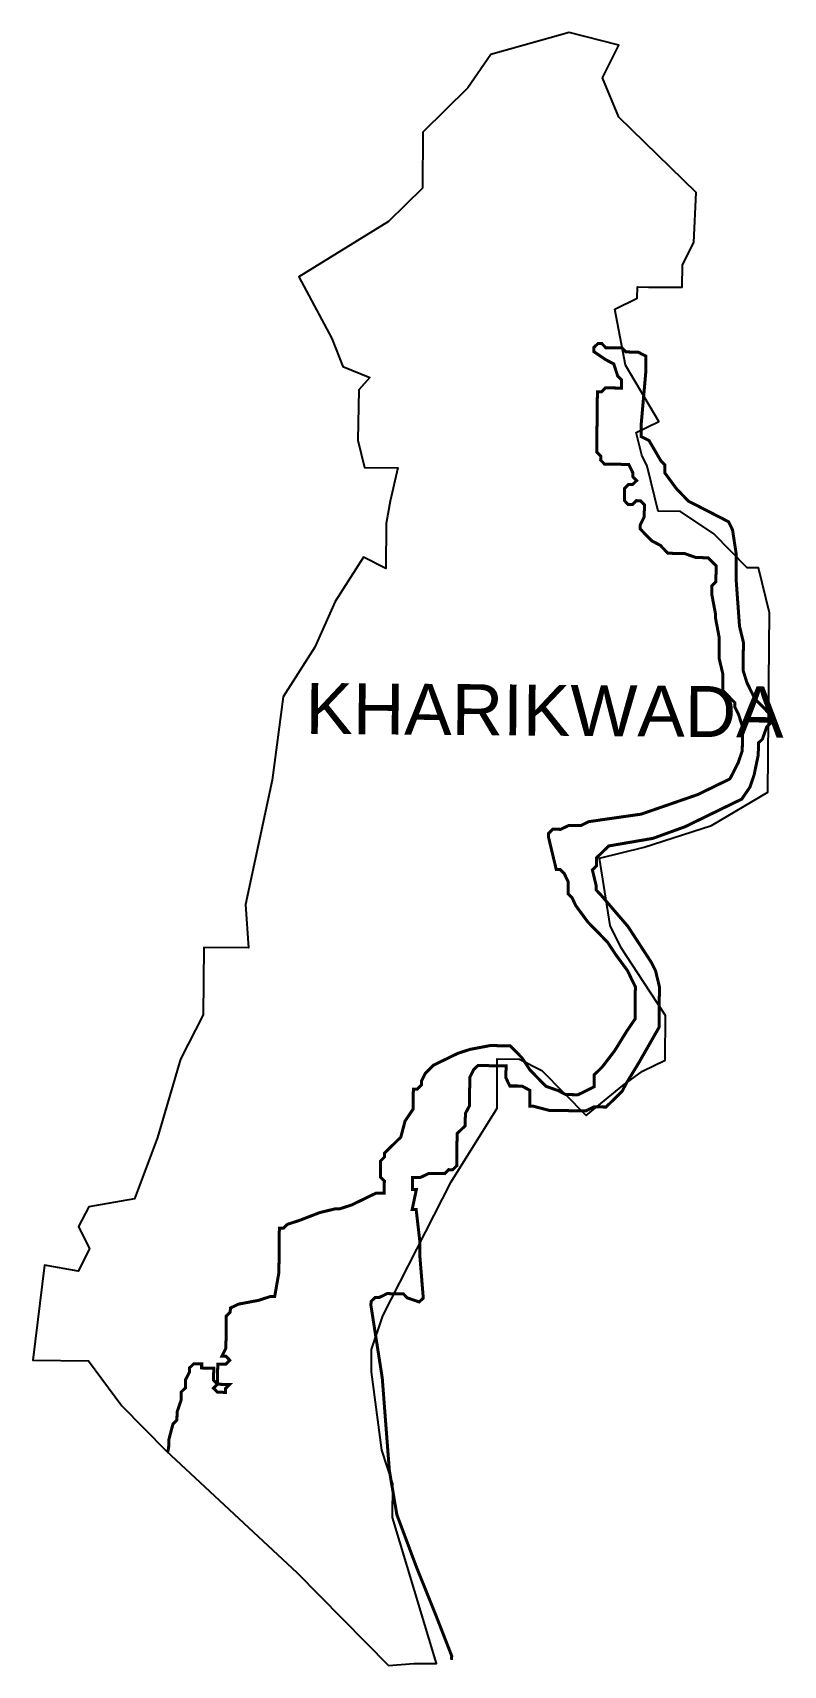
# Model space of a CAD drawing. Header units: metres. Extents: x 281264 to 282014, y 2032899 to 2034531.
import ezdxf

# ---------------------------------------------------------------- set-up
doc = ezdxf.new("R2010")
doc.units = ezdxf.units.M
for name, color, linetype in [('HIGH TIDE LINE', 6, 'Continuous'), ('village', 3, 'Continuous'), ('VILLAGE NAME', 250, 'Continuous')]:
    doc.layers.add(name, color=color, linetype=linetype)
doc.styles.get("Standard").update_dxf_attribs({"font": 'calibri.ttf'})

msp = doc.modelspace()

# ---------------------------------------------------------------- linework, layer by layer
at = {"layer": 'HIGH TIDE LINE', "lineweight": 0}
msp.add_lwpolyline([(281682.4, 2032904.5, 3.01, 3.01, 0), (281682.5, 2032908.5, 3.01, 3.01, 0), (281666.8, 2032948.8, 3.01, 3.01, 0), (281647.3, 2032997.2, 3.01, 3.01, 0), (281627.7, 2033049.6, 3.01, 3.01, 0), (281620.2, 2033093.8, 3.01, 3.01, 0), (281613.1, 2033186.2, 3.01, 3.01, 0), (281601.8, 2033258.6, 3.01, 3.01, 0), (281601.9, 2033262.7, 3.01, 3.01, 0), (281605.9, 2033266.6, 3.01, 3.01, 0), (281609.9, 2033266.6, 3.01, 3.01, 0), (281618, 2033270.5, 3.01, 3.01, 0), (281626, 2033270.4, 3.01, 3.01, 0), (281634.1, 2033270.4, 3.01, 3.01, 0), (281638, 2033266.3, 3.01, 3.01, 0), (281650, 2033262.2, 3.01, 3.01, 0), (281654.1, 2033266.1, 3.01, 3.01, 0), (281650.5, 2033310.3, 3.01, 3.01, 0), (281650.6, 2033318.4, 3.01, 3.01, 0), (281650.7, 2033322.4, 3.01, 3.01, 0), (281647, 2033354.5, 3.01, 3.01, 0), (281643, 2033354.6, 3.01, 3.01, 0), (281647.2, 2033374.6, 3.01, 3.01, 0), (281643.2, 2033374.7, 3.01, 3.01, 0), (281643.3, 2033386.7, 3.01, 3.01, 0), (281647.3, 2033386.7, 3.01, 3.01, 0), (281651.3, 2033386.6, 3.01, 3.01, 0), (281659.4, 2033390.5, 3.01, 3.01, 0), (281663.4, 2033390.5, 3.01, 3.01, 0), (281675.5, 2033390.4, 3.01, 3.01, 0), (281679.5, 2033394.4, 3.01, 3.01, 0), (281683.5, 2033394.3, 3.01, 3.01, 0), (281687.6, 2033398.3, 3.01, 3.01, 0), (281687.6, 2033402.3, 3.01, 3.01, 0), (281687.7, 2033410.3, 3.01, 3.01, 0), (281687.7, 2033414.3, 3.01, 3.01, 0), (281687.8, 2033422.4, 3.01, 3.01, 0), (281687.9, 2033426.4, 3.01, 3.01, 0), (281687.9, 2033430.4, 3.01, 3.01, 0), (281692, 2033434.4, 3.01, 3.01, 0), (281696, 2033438.3, 3.01, 3.01, 0), (281696.2, 2033450.4, 3.01, 3.01, 0), (281700.3, 2033458.4, 3.01, 3.01, 0), (281700.3, 2033462.4, 3.01, 3.01, 0), (281700.4, 2033470.4, 3.01, 3.01, 0), (281700.5, 2033478.5, 3.01, 3.01, 0), (281700.5, 2033486.5, 3.01, 3.01, 0), (281704.6, 2033494.5, 3.01, 3.01, 0), (281708.7, 2033498.4, 3.01, 3.01, 0), (281716.7, 2033498.4, 3.01, 3.01, 0), (281720.7, 2033498.3, 3.01, 3.01, 0), (281728.8, 2033498.2, 3.01, 3.01, 0), (281732.8, 2033498.2, 3.01, 3.01, 0), (281736.8, 2033498.2, 3.01, 3.01, 0), (281736.8, 2033494.1, 3.01, 3.01, 0), (281736.7, 2033490.1, 3.01, 3.01, 0), (281736.7, 2033486.1, 3.01, 3.01, 0), (281740.6, 2033478, 3.01, 3.01, 0), (281748.6, 2033478, 3.01, 3.01, 0), (281752.6, 2033477.9, 3.01, 3.01, 0), (281760.6, 2033473.8, 3.01, 3.01, 0), (281760.6, 2033469.8, 3.01, 3.01, 0), (281760.5, 2033465.8, 3.01, 3.01, 0), (281760.5, 2033461.8, 3.01, 3.01, 0), (281760.5, 2033457.8, 3.01, 3.01, 0), (281764.5, 2033457.7, 3.01, 3.01, 0), (281780.5, 2033453.5, 3.01, 3.01, 0), (281788.5, 2033453.4, 3.01, 3.01, 0), (281796.6, 2033453.4, 3.01, 3.01, 0), (281808.6, 2033453.2, 3.01, 3.01, 0), (281816.6, 2033453.2, 3.01, 3.01, 0), (281824.7, 2033457.1, 3.01, 3.01, 0), (281836.7, 2033457, 3.01, 3.01, 0), (281840.8, 2033460.9, 3.01, 3.01, 0), (281848.9, 2033468.9, 3.01, 3.01, 0), (281853, 2033472.9, 3.01, 3.01, 0), (281857.1, 2033480.8, 3.01, 3.01, 0), (281869.3, 2033500.8, 3.01, 3.01, 0), (281889.8, 2033536.7, 3.01, 3.01, 0), (281889.8, 2033540.7, 3.01, 3.01, 0), (281890, 2033564.8, 3.01, 3.01, 0), (281890.2, 2033576.9, 3.01, 3.01, 0), (281886.3, 2033593, 3.01, 3.01, 0), (281882.4, 2033601, 3.01, 3.01, 0), (281858.7, 2033637.4, 3.01, 3.01, 0), (281830.9, 2033669.8, 3.01, 3.01, 0), (281826.9, 2033673.9, 3.01, 3.01, 0), (281827, 2033677.9, 3.01, 3.01, 0), (281823.1, 2033694, 3.01, 3.01, 0), (281827.2, 2033698, 3.01, 3.01, 0), (281827.3, 2033706, 3.01, 3.01, 0), (281835.4, 2033714, 3.01, 3.01, 0), (281839.5, 2033717.9, 3.01, 3.01, 0), (281883.7, 2033725.5, 3.01, 3.01, 0), (281915.9, 2033737.2, 3.01, 3.01, 0), (281956.3, 2033756.9, 3.01, 3.01, 0), (281972.4, 2033764.7, 3.01, 3.01, 0), (281980.6, 2033776.7, 3.01, 3.01, 0), (281984.7, 2033788.7, 3.01, 3.01, 0), (281988.9, 2033808.7, 3.01, 3.01, 0), (281989, 2033812.7, 3.01, 3.01, 0), (281989.1, 2033820.8, 3.01, 3.01, 0), (281993.1, 2033824.7, 3.01, 3.01, 0), (281997.3, 2033836.7, 3.01, 3.01, 0), (282001.3, 2033840.7, 3.01, 3.01, 0), (282001.4, 2033844.7, 3.01, 3.01, 0), (282001.4, 2033848.7, 3.01, 3.01, 0), (281997.4, 2033852.8, 3.01, 3.01, 0), (281993.5, 2033856.9, 3.01, 3.01, 0), (281985.5, 2033865, 3.01, 3.01, 0), (281981.6, 2033873, 3.01, 3.01, 0), (281977.6, 2033881.1, 3.01, 3.01, 0), (281973.8, 2033893.2, 3.01, 3.01, 0), (281973.9, 2033905.2, 3.01, 3.01, 0), (281974.1, 2033921.3, 3.01, 3.01, 0), (281970.2, 2033937.4, 3.01, 3.01, 0), (281966.7, 2033985.6, 3.01, 3.01, 0), (281966.8, 2033997.7, 3.01, 3.01, 0), (281966.9, 2034009.7, 3.01, 3.01, 0), (281963.2, 2034033.8, 3.01, 3.01, 0), (281959.2, 2034041.9, 3.01, 3.01, 0), (281951.3, 2034046, 3.01, 3.01, 0), (281943.3, 2034050.1, 3.01, 3.01, 0), (281919.3, 2034062.4, 3.01, 3.01, 0), (281915.3, 2034066.5, 3.01, 3.01, 0), (281907.4, 2034074.6, 3.01, 3.01, 0), (281895.5, 2034090.8, 3.01, 3.01, 0), (281895.6, 2034098.8, 3.01, 3.01, 0), (281891.6, 2034102.8, 3.01, 3.01, 0), (281879.8, 2034123, 3.01, 3.01, 0), (281871.8, 2034127.1, 3.01, 3.01, 0), (281871.9, 2034135.2, 3.01, 3.01, 0), (281871.9, 2034139.2, 3.01, 3.01, 0), (281876.5, 2034191.3, 3.01, 3.01, 0), (281876.7, 2034207.4, 3.01, 3.01, 0), (281868.7, 2034211.5, 3.01, 3.01, 0), (281864.7, 2034211.5, 3.01, 3.01, 0), (281856.6, 2034211.6, 3.01, 3.01, 0), (281852.7, 2034215.7, 3.01, 3.01, 0), (281848.6, 2034215.7, 3.01, 3.01, 0), (281840.6, 2034215.8, 3.01, 3.01, 0), (281836.6, 2034215.8, 3.01, 3.01, 0), (281832.6, 2034219.9, 3.01, 3.01, 0), (281828.6, 2034219.9, 3.01, 3.01, 0), (281824.6, 2034216, 3.01, 3.01, 0), (281824.5, 2034212, 3.01, 3.01, 0), (281836.5, 2034203.8, 3.01, 3.01, 0), (281844.5, 2034199.7, 3.01, 3.01, 0), (281848.4, 2034187.6, 3.01, 3.01, 0), (281852.3, 2034183.6, 3.01, 3.01, 0), (281852.3, 2034179.5, 3.01, 3.01, 0), (281852.2, 2034175.5, 3.01, 3.01, 0), (281844.2, 2034175.6, 3.01, 3.01, 0), (281840.2, 2034175.7, 3.01, 3.01, 0), (281836.2, 2034175.7, 3.01, 3.01, 0), (281832.1, 2034171.7, 3.01, 3.01, 0), (281828.1, 2034171.8, 3.01, 3.01, 0), (281828.1, 2034167.8, 3.01, 3.01, 0), (281828, 2034159.7, 3.01, 3.01, 0), (281827.8, 2034139.7, 3.01, 3.01, 0), (281827.7, 2034135.6, 3.01, 3.01, 0), (281827.5, 2034111.5, 3.01, 3.01, 0), (281831.5, 2034107.5, 3.01, 3.01, 0), (281831.4, 2034103.5, 3.01, 3.01, 0), (281835.4, 2034099.4, 3.01, 3.01, 0), (281839.4, 2034099.4, 3.01, 3.01, 0), (281843.4, 2034099.3, 3.01, 3.01, 0), (281847.4, 2034099.3, 3.01, 3.01, 0), (281851.5, 2034099.3, 3.01, 3.01, 0), (281855.5, 2034099.2, 3.01, 3.01, 0), (281859.5, 2034099.2, 3.01, 3.01, 0), (281863.4, 2034091.1, 3.01, 3.01, 0), (281863.4, 2034087.1, 3.01, 3.01, 0), (281867.3, 2034083, 3.01, 3.01, 0), (281863.3, 2034079.1, 3.01, 3.01, 0), (281859.3, 2034079.1, 3.01, 3.01, 0), (281855.2, 2034075.1, 3.01, 3.01, 0), (281855.2, 2034071.1, 3.01, 3.01, 0), (281855.1, 2034067.1, 3.01, 3.01, 0), (281855.1, 2034063.1, 3.01, 3.01, 0), (281859.1, 2034059, 3.01, 3.01, 0), (281863.1, 2034059, 3.01, 3.01, 0), (281867.1, 2034063, 3.01, 3.01, 0), (281871.1, 2034062.9, 3.01, 3.01, 0), (281875.1, 2034058.9, 3.01, 3.01, 0), (281875.1, 2034054.8, 3.01, 3.01, 0), (281875, 2034050.8, 3.01, 3.01, 0), (281875, 2034046.8, 3.01, 3.01, 0), (281870.9, 2034038.8, 3.01, 3.01, 0), (281870.9, 2034034.8, 3.01, 3.01, 0), (281874.8, 2034030.7, 3.01, 3.01, 0), (281882.8, 2034022.6, 3.01, 3.01, 0), (281890.8, 2034018.5, 3.01, 3.01, 0), (281894.7, 2034014.5, 3.01, 3.01, 0), (281898.7, 2034010.4, 3.01, 3.01, 0), (281906.7, 2034010.3, 3.01, 3.01, 0), (281914.8, 2034010.3, 3.01, 3.01, 0), (281926.8, 2034006.1, 3.01, 3.01, 0), (281934.8, 2034006, 3.01, 3.01, 0), (281938.8, 2034006, 3.01, 3.01, 0), (281942.8, 2034001.9, 3.01, 3.01, 0), (281946.7, 2033997.9, 3.01, 3.01, 0), (281946.7, 2033993.9, 3.01, 3.01, 0), (281946.7, 2033989.8, 3.01, 3.01, 0), (281946.6, 2033985.8, 3.01, 3.01, 0), (281946.6, 2033981.8, 3.01, 3.01, 0), (281942.5, 2033977.8, 3.01, 3.01, 0), (281942.4, 2033969.8, 3.01, 3.01, 0), (281946.2, 2033949.7, 3.01, 3.01, 0), (281946.2, 2033945.7, 3.01, 3.01, 0), (281950, 2033925.6, 3.01, 3.01, 0), (281949.9, 2033913.5, 3.01, 3.01, 0), (281949.8, 2033905.5, 3.01, 3.01, 0), (281953.6, 2033889.4, 3.01, 3.01, 0), (281953.5, 2033873.3, 3.01, 3.01, 0), (281957.5, 2033869.3, 3.01, 3.01, 0), (281961.4, 2033865.2, 3.01, 3.01, 0), (281965.4, 2033861.2, 3.01, 3.01, 0), (281965.4, 2033857.1, 3.01, 3.01, 0), (281969.3, 2033849.1, 3.01, 3.01, 0), (281973.2, 2033837, 3.01, 3.01, 0), (281973, 2033816.9, 3.01, 3.01, 0), (281972.9, 2033812.9, 3.01, 3.01, 0), (281968.8, 2033800.9, 3.01, 3.01, 0), (281960.6, 2033784.9, 3.01, 3.01, 0), (281928.3, 2033769.2, 3.01, 3.01, 0), (281871.9, 2033749.7, 3.01, 3.01, 0), (281819.6, 2033742.2, 3.01, 3.01, 0), (281811.6, 2033738.3, 3.01, 3.01, 0), (281799.5, 2033738.4, 3.01, 3.01, 0), (281791.4, 2033734.5, 3.01, 3.01, 0), (281783.4, 2033734.6, 3.01, 3.01, 0), (281779.4, 2033730.6, 3.01, 3.01, 0), (281779.3, 2033726.6, 3.01, 3.01, 0), (281787, 2033694.4, 3.01, 3.01, 0), (281791, 2033694.3, 3.01, 3.01, 0), (281795, 2033690.3, 3.01, 3.01, 0), (281798.9, 2033682.2, 3.01, 3.01, 0), (281798.8, 2033670.2, 3.01, 3.01, 0), (281802.8, 2033666.1, 3.01, 3.01, 0), (281806.7, 2033658, 3.01, 3.01, 0), (281818.6, 2033641.9, 3.01, 3.01, 0), (281838.4, 2033621.6, 3.01, 3.01, 0), (281846.4, 2033609.4, 3.01, 3.01, 0), (281858.2, 2033593.3, 3.01, 3.01, 0), (281866.1, 2033577.1, 3.01, 3.01, 0), (281865.9, 2033561.1, 3.01, 3.01, 0), (281865.8, 2033545, 3.01, 3.01, 0), (281857.6, 2033533, 3.01, 3.01, 0), (281845.3, 2033513.1, 3.01, 3.01, 0), (281833.1, 2033497.2, 3.01, 3.01, 0), (281829.1, 2033493.2, 3.01, 3.01, 0), (281825, 2033489.2, 3.01, 3.01, 0), (281825, 2033485.2, 3.01, 3.01, 0), (281824.9, 2033481.2, 3.01, 3.01, 0), (281824.9, 2033477.2, 3.01, 3.01, 0), (281816.8, 2033473.2, 3.01, 3.01, 0), (281808.8, 2033469.3, 3.01, 3.01, 0), (281796.7, 2033469.4, 3.01, 3.01, 0), (281788.7, 2033473.5, 3.01, 3.01, 0), (281776.7, 2033477.7, 3.01, 3.01, 0), (281768.8, 2033485.8, 3.01, 3.01, 0), (281760.8, 2033493.9, 3.01, 3.01, 0), (281752.9, 2033506, 3.01, 3.01, 0), (281745, 2033514.1, 3.01, 3.01, 0), (281741, 2033518.2, 3.01, 3.01, 0), (281729, 2033518.3, 3.01, 3.01, 0), (281720.9, 2033518.4, 3.01, 3.01, 0), (281700.8, 2033514.6, 3.01, 3.01, 0), (281688.8, 2033510.7, 3.01, 3.01, 0), (281664.5, 2033498.9, 3.01, 3.01, 0), (281656.4, 2033491, 3.01, 3.01, 0), (281652.3, 2033483, 3.01, 3.01, 0), (281652.3, 2033479, 3.01, 3.01, 0), (281648.2, 2033475, 3.01, 3.01, 0), (281644.2, 2033475, 3.01, 3.01, 0), (281644.1, 2033467, 3.01, 3.01, 0), (281644.1, 2033463, 3.01, 3.01, 0), (281644.1, 2033459, 3.01, 3.01, 0), (281644, 2033455, 3.01, 3.01, 0), (281635.9, 2033443, 3.01, 3.01, 0), (281631.7, 2033427, 3.01, 3.01, 0), (281623.6, 2033419, 3.01, 3.01, 0), (281619.5, 2033415.1, 3.01, 3.01, 0), (281615.5, 2033411.1, 3.01, 3.01, 0), (281615.4, 2033407.1, 3.01, 3.01, 0), (281611.4, 2033403.1, 3.01, 3.01, 0), (281611.2, 2033391, 3.01, 3.01, 0), (281611.2, 2033387, 3.01, 3.01, 0), (281615.2, 2033383, 3.01, 3.01, 0), (281615, 2033370.9, 3.01, 3.01, 0), (281611, 2033371, 3.01, 3.01, 0), (281607, 2033371, 3.01, 3.01, 0), (281598.9, 2033367.1, 3.01, 3.01, 0), (281582.8, 2033359.2, 3.01, 3.01, 0), (281570.7, 2033355.3, 3.01, 3.01, 0), (281566.7, 2033355.4, 3.01, 3.01, 0), (281550.6, 2033351.5, 3.01, 3.01, 0), (281530.4, 2033343.7, 3.01, 3.01, 0), (281518.4, 2033339.8, 3.01, 3.01, 0), (281514.3, 2033335.8, 3.01, 3.01, 0), (281510.3, 2033335.9, 3.01, 3.01, 0), (281510.2, 2033331.9, 3.01, 3.01, 0), (281510.2, 2033327.9, 3.01, 3.01, 0), (281510.1, 2033319.8, 3.01, 3.01, 0), (281509.8, 2033291.7, 3.01, 3.01, 0), (281505.6, 2033267.7, 3.01, 3.01, 0), (281501.5, 2033267.7, 3.01, 3.01, 0), (281489.5, 2033263.8, 3.01, 3.01, 0), (281469.4, 2033260, 3.01, 3.01, 0), (281461.3, 2033256.1, 3.01, 3.01, 0), (281461.2, 2033252.1, 3.01, 3.01, 0), (281457.2, 2033248.1, 3.01, 3.01, 0), (281457.1, 2033244.1, 3.01, 3.01, 0), (281457, 2033232, 3.01, 3.01, 0), (281457, 2033228, 3.01, 3.01, 0), (281456.8, 2033216, 3.01, 3.01, 0), (281452.8, 2033208, 3.01, 3.01, 0), (281456.8, 2033208, 3.01, 3.01, 0), (281460.7, 2033203.9, 3.01, 3.01, 0), (281456.7, 2033199.9, 3.01, 3.01, 0), (281452.7, 2033200, 3.01, 3.01, 0), (281448.7, 2033200, 3.01, 3.01, 0), (281448.6, 2033196, 3.01, 3.01, 0), (281448.5, 2033188, 3.01, 3.01, 0), (281448.5, 2033183.9, 3.01, 3.01, 0), (281448.4, 2033179.9, 3.01, 3.01, 0), (281456.5, 2033179.8, 3.01, 3.01, 0), (281460.5, 2033179.8, 3.01, 3.01, 0), (281456.4, 2033175.8, 3.01, 3.01, 0), (281456.4, 2033171.8, 3.01, 3.01, 0), (281452.4, 2033171.9, 3.01, 3.01, 0), (281448.4, 2033171.9, 3.01, 3.01, 0), (281444.4, 2033176, 3.01, 3.01, 0), (281448.4, 2033179.9, 3.01, 3.01, 0), (281444.5, 2033184, 3.01, 3.01, 0), (281444.6, 2033192, 3.01, 3.01, 0), (281444.6, 2033196, 3.01, 3.01, 0), (281436.6, 2033196.1, 3.01, 3.01, 0), (281432.6, 2033196.2, 3.01, 3.01, 0), (281432.6, 2033200.2, 3.01, 3.01, 0), (281428.6, 2033200.2, 3.01, 3.01, 0), (281424.6, 2033200.3, 3.01, 3.01, 0), (281420.5, 2033196.3, 3.01, 3.01, 0), (281420.5, 2033192.3, 3.01, 3.01, 0), (281416.4, 2033184.3, 3.01, 3.01, 0), (281416.3, 2033176.3, 3.01, 3.01, 0), (281412.2, 2033172.3, 3.01, 3.01, 0), (281412.1, 2033164.2, 3.01, 3.01, 0), (281408, 2033152.2, 3.01, 3.01, 0), (281407.9, 2033144.2, 3.01, 3.01, 0), (281403.9, 2033140.2, 3.01, 3.01, 0), (281399.7, 2033124.2, 3.01, 3.01, 0), (281399.6, 2033116.2, 3.01, 3.01, 0), (281398.5, 2033112.1, 3.01, 3.01, 0)], format="xyseb", dxfattribs=at)
at = {"layer": 'village', "color": 3}
msp.add_lwpolyline([(281877.9, 2034097.4), (281872.4, 2034108.6), (281867, 2034131.1), (281889.5, 2034142.1), (281856.3, 2034198.3), (281845.5, 2034254.4), (281868, 2034265.4), (281868.1, 2034276.6), (281879.3, 2034276.5), (281912.9, 2034276.3), (281913.1, 2034298.7), (281924.4, 2034321), (281927, 2034371.1), (281849.6, 2034446.4), (281833.2, 2034485.7), (281849.7, 2034518.1), (281800, 2034530.7), (281721.5, 2034509), (281698.8, 2034475.6), (281653.8, 2034431.2), (281653.3, 2034375.2), (281619.5, 2034342), (281529.6, 2034286.7), (281562.6, 2034225), (281573.6, 2034196.9), (281600.6, 2034186), (281589.8, 2034173.6), (281588.7, 2034123.3), (281595.2, 2034096.1), (281628.7, 2034095.8), (281621, 2034062.5), (281617.1, 2034040), (281616.7, 2033995.2), (281594.5, 2034006.6), (281566.1, 2033962.1), (281545.6, 2033916.6), (281513.9, 2033866.9), (281503.2, 2033783.6), (281476.4, 2033659.3), (281479.5, 2033616), (281434.7, 2033616.4), (281434.2, 2033549.2), (281411.5, 2033504.7), (281388.5, 2033426.6), (281365.6, 2033365.2), (281319.9, 2033357.4), (281309.5, 2033337.7), (281320.5, 2033315.2), (281309.1, 2033293), (281275.6, 2033298.8), (281263.7, 2033203.9), (281319.6, 2033203.4), (281352.8, 2033158.4), (281397.2, 2033113.3), (281527.7, 2032991.9), (281619.2, 2032899), (281644.8, 2032901), (281667.2, 2032900.8), (281623.5, 2033046.7), (281623.7, 2033080.3), (281612.8, 2033114), (281602.2, 2033192.4), (281602.4, 2033214.8), (281613.8, 2033248.4), (281682.1, 2033382.2), (281727.8, 2033456), (281727.8, 2033505), (281750.2, 2033504.8), (281772.5, 2033493.5), (281816.9, 2033448.4), (281853.4, 2033478.6), (281873.3, 2033492.7), (281895.8, 2033503.7), (281896.1, 2033548.5), (281874, 2033582.3), (281851.8, 2033616.1), (281840.8, 2033638.5), (281830.1, 2033705.8), (281875, 2033716.6), (281942.3, 2033738.5), (281998.6, 2033771.7), (281999.7, 2033917.3), (282000, 2033950.9), (281989.1, 2033995.7), (281977.9, 2033995.8), (281944.6, 2034029.7), (281911.2, 2034052.3), (281888.8, 2034052.5)], close=True, dxfattribs=at)

# ---------------------------------------------------------------- texts
at = {"layer": 'VILLAGE NAME', "insert": (281536.6, 2033880.9), "char_height": 50.893, "attachment_point": 1, "rotation": 359.5442}
msp.add_mtext_dynamic_manual_height_columns('{\\fArial|b0|i0|c0|p34;KHARIKWADA}', width=87.355, gutter_width=254.5, heights=[0], dxfattribs=at)

doc.saveas('drawing.dxf')
